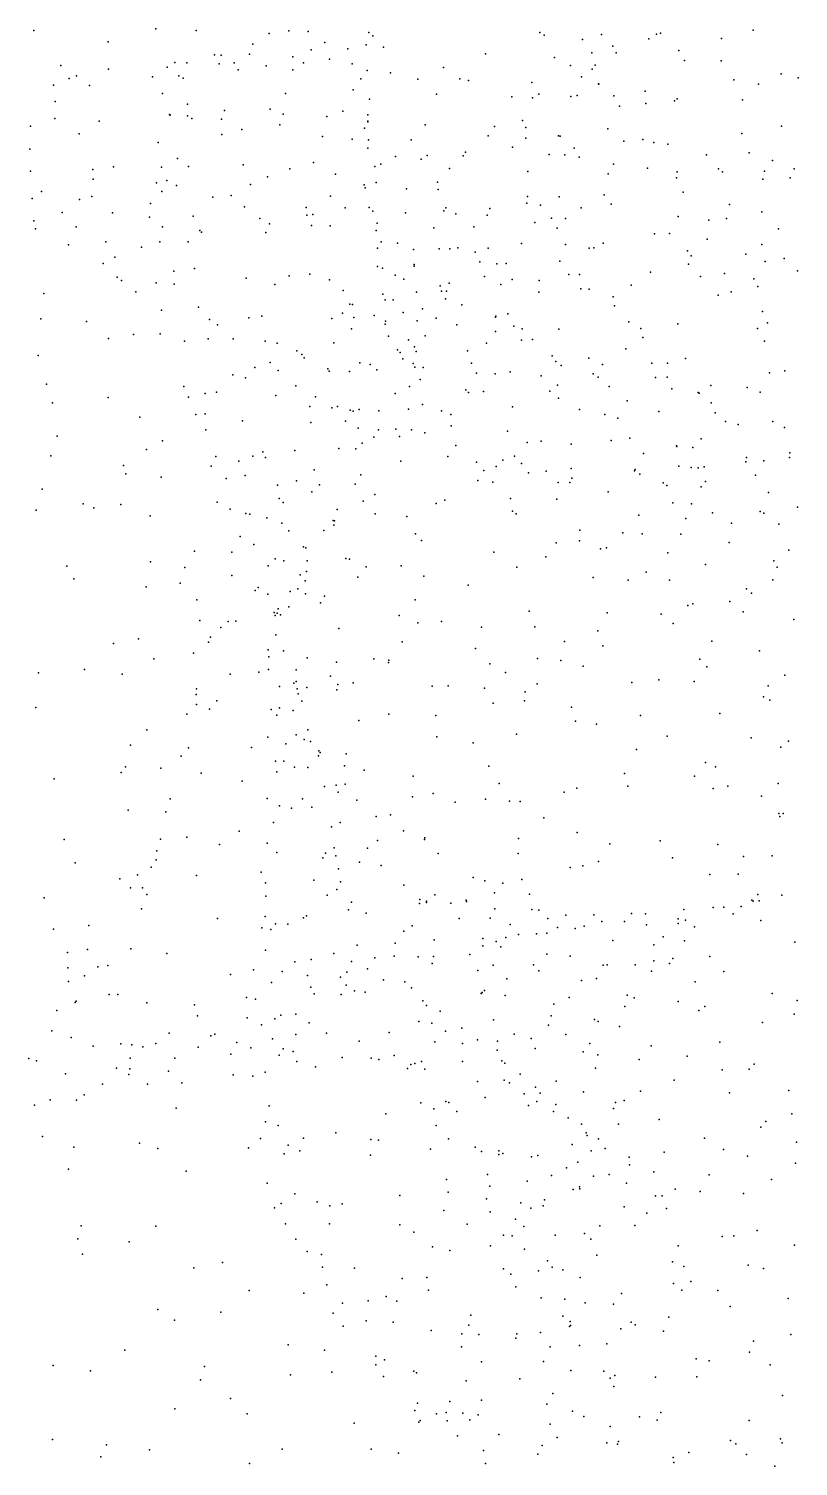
# Model space of a CAD drawing. Header units: metres. Extents: x -24.3 to 24.3, y -27.7 to 27.7.
# Drawn here: x -4.721 to -3.338, y -5.155 to -2.574 of the extents above; entities that cross this region are included whole.
import ezdxf

# ---------------------------------------------------------------- set-up
doc = ezdxf.new("R2010")
doc.units = ezdxf.units.M

msp = doc.modelspace()

# ---------------------------------------------------------------- linework, layer by layer
for p in [(-4.7121, -2.5776, 25.8166), (-4.4931, -2.5742, -25.7007), (-4.4206, -2.5775, -2.296), (-4.254, -2.5782, -2.651), (-4.2191, -2.5794, 26.7284), (-4.1102, -2.5808, 23.9236), (-3.803, -2.5809, -1.4596), (-3.4195, -2.577, -5.3569), (-4.5784, -2.5976, -3.9073), (-4.3185, -2.602, -4.1006), (-4.2892, -2.5825, 26.428), (-4.1889, -2.5989, -2.8217), (-4.1146, -2.6028, -3.5713), (-4.1029, -2.5872, -3.0884), (-3.7951, -2.5855, -9.9155), (-3.7263, -2.5938, -5.4251), (-3.6923, -2.5847, -1.4887), (-3.6714, -2.6055, -6.0243), (-3.607, -2.5926, 0.8692), (-3.5935, -2.5842, -5.1007), (-3.5863, -2.5824, 27.1902), (-3.4765, -2.5917, 23.9228), (-4.3873, -2.6208, -19.0788), (-4.3755, -2.6215, -2.4606), (-4.3244, -2.62, -2.5668), (-4.2464, -2.6249, -2.7401), (-4.2136, -2.612, -4.2253), (-4.1805, -2.6291, -1.5658), (-4.1477, -2.6101, -2.9267), (-4.0839, -2.6072, -4.5575), (-3.9002, -2.6195, -9.934), (-3.7766, -2.6259, -5.0798), (-3.7095, -2.6176, 23.927), (-3.6658, -2.6172, -4.8704), (-3.553, -2.6132, -9.8391), (-3.543, -2.631, -6.2548), (-3.4771, -2.6316, -5.2401), (-4.6636, -2.6401, 24.2634), (-4.5778, -2.6468, 25.9032), (-4.4725, -2.643, -2.2279), (-4.4587, -2.6349, -1.9689), (-4.4374, -2.6353, -3.9899), (-4.3791, -2.6374, -1.7854), (-4.3522, -2.6357, 26.1955), (-4.3449, -2.6477, -10.0304), (-4.2947, -2.6409, -1.68), (-4.2467, -2.6478, 0.3494), (-4.2276, -2.6354, 23.9519), (-4.1399, -2.6371, -9.9915), (-4.1132, -2.6493, -3.1681), (-4.0711, -2.6536, -3.889), (-3.9759, -2.644, 23.9246), (-3.748, -2.64, -5.2712), (-3.7089, -2.6468, -5.7681), (-3.7032, -2.6393, -9.8532), (-3.3692, -2.6552, 1.0987), (-4.6768, -2.6753, 25.6934), (-4.6483, -2.6635, -3.8687), (-4.6355, -2.6589, -19.9511), (-4.612, -2.676, -25.2608), (-4.4989, -2.6608, -10.0369), (-4.4516, -2.659, -19.458), (-4.4438, -2.6631, 26.0091), (-4.138, -2.6836, -18.7586), (-4.1246, -2.6642, -4.4146), (-4.0219, -2.6648, -4.0153), (-3.9464, -2.6639, -4.1308), (-3.9311, -2.6669, -4.9186), (-3.8171, -2.6709, -4.3214), (-3.7282, -2.6604, -5.5677), (-3.6977, -2.6733, -5.9357), (-3.6967, -2.6735, -4.5127), (-3.454, -2.6662, -6.359), (-3.4099, -2.6739, -9.865), (-3.3385, -2.6626, -1.5351), (-4.6735, -2.7047, -10.021), (-4.4809, -2.6905, -2.0989), (-4.4358, -2.7094, -1.8253), (-4.2598, -2.6904, -10.002), (-4.1087, -2.7007, -3.0711), (-3.9887, -2.6917, -4.8119), (-3.853, -2.6966, -5.0117), (-3.8161, -2.6983, -9.8589), (-3.8048, -2.6915, 27.0689), (-3.7474, -2.6959, -5.4425), (-3.7359, -2.6938, -4.3827), (-3.67, -2.6945, 27.1236), (-3.6138, -2.6862, -9.8044), (-3.6125, -2.7087, -6.0803), (-3.561, -2.7036, -6.1819), (-3.5563, -2.7003, 23.9257), (-3.439, -2.702, -1.4736), (-4.6742, -2.7351, 25.5756), (-4.4681, -2.728, 24.1087), (-4.467, -2.7296, -2.3021), (-4.436, -2.7305, 25.9034), (-4.428, -2.7353, -24.6261), (-4.3694, -2.7208, 24.0375), (-4.2873, -2.7186, -24.1774), (-4.2643, -2.7274, -1.6003), (-4.1858, -2.7318, 26.4853), (-4.1571, -2.722, -1.5144), (-4.1117, -2.7288, -3.2762), (-3.6597, -2.7133, -4.6361), (-4.7183, -2.749, 25.3927), (-4.5947, -2.7403, 25.7508), (-4.375, -2.7365, -2.5373), (-4.3384, -2.7554, -9.9751), (-4.2699, -2.7467, 26.0308), (-4.118, -2.7529, -19.0481), (-4.112, -2.7401, -3.6785), (-4.1118, -2.7414, -3.5094), (-4.0087, -2.7467, 24.1813), (-3.8841, -2.7498, 0.5521), (-3.8337, -2.7387, 23.9355), (-3.8283, -2.7517, -5.1628), (-3.6809, -2.7541, 23.9368), (-3.3686, -2.749, -18.3677), (-4.6305, -2.763, 24.3169), (-4.4887, -2.7782, -3.9262), (-4.374, -2.7638, -1.7212), (-4.1936, -2.7678, 26.3058), (-4.1402, -2.7725, -4.276), (-4.1107, -2.7736, -3.3671), (-4.034, -2.7739, -1.4393), (-3.8955, -2.7665, -9.8476), (-3.8517, -2.7869, -1.3757), (-3.8278, -2.7708, -18.651), (-3.7693, -2.7662, -9.8033), (-3.7664, -2.7673, -4.3001), (-3.6517, -2.7761, -4.3938), (-3.6175, -2.7728, -4.5192), (-3.5983, -2.7782, -4.8623), (-3.5726, -2.7817, -1.3896), (-3.44, -2.7623, -6.3234), (-4.7194, -2.7904, -9.9938), (-4.4538, -2.807, 25.7763), (-4.1121, -2.7888, 26.6261), (-4.0621, -2.8034, -3.9443), (-4.0161, -2.8082, -23.1789), (-4.0053, -2.8017, 26.8172), (-3.9408, -2.8024, -4.8536), (-3.9362, -2.7958, -4.1167), (-3.7862, -2.8, -5.3633), (-3.7577, -2.8008, -5.6297), (-3.7412, -2.7886, -5.7905), (-3.7319, -2.8049, 27.0231), (-3.5035, -2.8005, -5.0709), (-3.4266, -2.7972, 27.1061), (-3.3848, -2.8109, -9.8484), (-4.7179, -2.83, 24.6656), (-4.606, -2.827, 25.5421), (-4.5691, -2.8223, -3.8648), (-4.4828, -2.8229, -2.2156), (-4.4341, -2.8218, -2.422), (-4.3357, -2.8186, 24.0994), (-4.2523, -2.8257, -23.7635), (-4.2097, -2.8144, -9.9202), (-4.17, -2.8354, 26.1851), (-4.0994, -2.8218, -3.1051), (-4.0884, -2.8171, -3.8022), (-3.9653, -2.825, -4.7167), (-3.8242, -2.8307, 26.945), (-3.6798, -2.835, -5.97), (-3.6706, -2.8175, 0.7403), (-3.6092, -2.8247, 27.0665), (-3.5559, -2.8311, -6.1239), (-3.4821, -2.826, -9.7969), (-3.4749, -2.831, 24.0259), (-3.3992, -2.83, -5.1878), (-3.3456, -2.8259, 23.9273), (-4.6055, -2.8441, -9.9618), (-4.4915, -2.851, -2.0581), (-4.4733, -2.8467, -2.3208), (-4.4558, -2.8557, -1.8255), (-4.3225, -2.8541, -2.7238), (-4.2919, -2.8399, -1.5866), (-4.1186, -2.8545, 26.4524), (-4.1166, -2.8597, -19.651), (-4.0968, -2.85, -9.8618), (-4.0425, -2.8615, -4.4054), (-3.987, -2.8498, -4.0289), (-3.9857, -2.8627, -4.6246), (-3.557, -2.8422, -4.642), (-3.4021, -2.8443, -21.8044), (-3.3533, -2.842, -6.3465), (-4.715, -2.8788, -0.0234), (-4.698, -2.8663, 25.1095), (-4.6298, -2.8811, 25.3163), (-4.6077, -2.8754, 24.4387), (-4.5023, -2.8879, -24.3009), (-4.4823, -2.8664, -9.9299), (-4.3904, -2.8768, -2.5603), (-4.3575, -2.8734, -4.0084), (-4.1789, -2.8746, -2.9563), (-3.8265, -2.8871, -5.4116), (-3.8253, -2.8757, -22.5599), (-3.8015, -2.8907, -9.7429), (-3.7682, -2.8763, -5.7268), (-3.6872, -2.8726, -4.2976), (-3.6744, -2.8892, -1.3441), (-3.5453, -2.8677, -4.4443), (-3.4623, -2.8897, -4.9956), (-4.6613, -2.9044, 24.9177), (-4.5706, -2.9047, 25.4405), (-4.5041, -2.9128, -3.9009), (-4.4257, -2.9108, -2.4728), (-4.3337, -2.8939, -20.6127), (-4.3057, -2.9147, -9.8828), (-4.2226, -2.8952, -4.1164), (-4.2217, -2.9092, 24.118), (-4.211, -2.9075, 25.8468), (-4.1525, -2.896, -20.2483), (-4.1097, -2.895, 26.0304), (-4.1032, -2.9019, -3.4909), (-4.0443, -2.9048, 0.4033), (-3.9754, -2.9011, -9.7903), (-3.972, -2.8956, -4.7866), (-3.9536, -2.9067, -4.9372), (-3.8972, -2.909, 26.8251), (-3.8924, -2.8968, -4.0856), (-3.7819, -2.9144, 24.0869), (-3.7569, -2.9147, -4.2025), (-3.7288, -2.8958, 23.9884), (-3.5541, -2.9115, -9.6993), (-3.4674, -2.9147, -4.8984), (-3.4039, -2.9031, -1.3696), (-4.7121, -2.9192, -21.014), (-4.7088, -2.9334, -9.9351), (-4.6359, -2.9298, 24.7331), (-4.4807, -2.9297, -1.9297), (-4.4137, -2.9362, -1.7753), (-4.4107, -2.9394, -9.8871), (-4.2953, -2.9401, -2.7882), (-4.2887, -2.9244, 25.7528), (-4.2131, -2.9274, -1.5127), (-4.1797, -2.9283, -4.2174), (-4.097, -2.9363, -3.0792), (-4.0951, -2.9232, -3.2621), (-3.9933, -2.9316, 24.0649), (-3.9213, -2.93, -5.2087), (-3.812, -2.9219, -5.5121), (-3.772, -2.9324, -5.8465), (-3.597, -2.9422, 23.9855), (-3.5696, -2.942, -1.3163), (-3.4991, -2.9182, -4.5835), (-3.3739, -2.9333, -5.0889), (-4.6499, -2.9624, -3.7969), (-4.5829, -2.9567, 24.575), (-4.5185, -2.9664, -9.8818), (-4.4855, -2.9566, -2.3151), (-4.4345, -2.9568, 24.2987), (-4.088, -2.9566, -3.6876), (-4.0584, -2.9593, 26.2999), (-3.9502, -2.9677, -5.0933), (-3.8355, -2.9601, -1.3544), (-3.757, -2.9616, -19.2873), (-3.7144, -2.9682, -22.0233), (-3.7058, -2.9676, 26.9203), (-3.6892, -2.9594, -5.9725), (-3.5023, -2.9522, 0.8908), (-3.4037, -2.9614, -6.2571), (-4.5666, -2.9846, -3.8491), (-4.0945, -2.9685, -3.3776), (-4.0296, -2.9706, -4.5569), (-3.9839, -2.9692, -4.8661), (-3.9644, -2.9692, 26.6575), (-3.9191, -2.9756, -9.7212), (-3.9104, -2.9928, -3.9912), (-3.8957, -2.9685, -19.9172), (-3.7668, -2.9916, -19.6329), (-3.5374, -2.9727, -19.0861), (-3.531, -2.982, -6.1453), (-3.4325, -2.9787, -4.7378), (-3.3982, -2.9919, -4.8605), (-3.3641, -2.9869, -4.9887), (-4.5874, -2.9958, 25.1009), (-4.4603, -3.0095, 25.4504), (-4.4236, -3.0046, 24.2745), (-4.2531, -3.0179, 0.2357), (-4.2162, -3.0148, -21.0927), (-4.0943, -3.001, -4.4091), (-4.0855, -3.0039, -3.1598), (-4.063, -3.0168, -9.74), (-4.0286, -2.9977, -3.8533), (-4.0286, -3.0008, 26.4535), (-3.9023, -3.0193, -9.6305), (-3.8804, -2.9964, -5.4633), (-3.8633, -2.9957, 24.0722), (-3.7508, -3.0157, -5.9118), (-3.7316, -3.0155, -4.1538), (-3.604, -3.0111, -4.2686), (-3.5357, -2.997, -21.5366), (-3.514, -3.0192, -4.3361), (-3.4709, -3.0135, 23.9975), (-3.3401, -3.0091, -21.222), (-4.5624, -3.0202, 24.9098), (-4.5543, -3.0262, 24.7756), (-4.4923, -3.0307, -2.2255), (-4.4601, -3.033, 24.4945), (-4.3305, -3.022, -1.6844), (-4.2791, -3.0332, -9.7955), (-4.1809, -3.0249, -4.2644), (-4.1563, -3.0442, -21.4705), (-4.0472, -3.0238, -3.7492), (-3.9818, -3.0356, -5.0254), (-3.9797, -3.0454, 26.159), (-3.9707, -3.0452, 25.8892), (-3.9655, -3.031, -5.2132), (-3.873, -3.0337, 26.7013), (-3.8523, -3.0243, -5.5879), (-3.804, -3.0265, -20.8166), (-3.729, -3.041, -9.6032), (-3.7145, -3.0418, -20.1441), (-3.639, -3.0346, 24.0499), (-3.4184, -3.023, -4.5247), (-3.4112, -3.0368, 26.9424), (-4.6943, -3.0497, -9.8716), (-4.5285, -3.0465, 25.2046), (-4.1444, -3.0687, -1.4961), (-4.1394, -3.0693, -22.9004), (-4.0847, -3.051, -3.4692), (-4.0806, -3.0607, 25.7518), (-4.0665, -3.061, -4.4921), (-4.0243, -3.047, -4.7603), (-3.9721, -3.0592, 26.2983), (-3.9431, -3.0699, 24.1631), (-3.8046, -3.047, -4.0582), (-3.6711, -3.0557, -6.0017), (-3.6688, -3.0717, 26.8616), (-3.4825, -3.0528, -9.6784), (-3.4591, -3.0469, -20.8956), (-4.6996, -3.0951, -0.0645), (-4.4826, -3.0798, 24.6907), (-4.4159, -3.0744, -2.5155), (-4.3965, -3.0965, -1.7931), (-4.3256, -3.0933, -4.0437), (-4.3026, -3.0906, -23.1894), (-4.1763, -3.0943, -2.9688), (-4.1573, -3.0847, -9.7028), (-4.137, -3.0926, -4.3975), (-4.1004, -3.089, 25.6283), (-4.0485, -3.0838, -3.6363), (-4.0137, -3.0772, -5.3052), (-3.9892, -3.094, -1.3903), (-3.8828, -3.0924, -5.6549), (-3.8818, -3.0903, -9.5416), (-3.8601, -3.0864, -1.343), (-3.4025, -3.0822, -6.2298), (-4.6174, -3.0996, -3.801), (-4.5331, -3.1232, -3.8627), (-4.4852, -3.1221, -2.3197), (-4.382, -3.1058, 25.3424), (-4.1414, -3.1132, 24.2731), (-4.081, -3.1048, -22.5816), (-4.0804, -3.0993, -3.2676), (-4.0234, -3.0987, -9.5783), (-3.952, -3.1057, 25.7151), (-3.8828, -3.1179, 26.5536), (-3.8494, -3.1081, -5.7581), (-3.8344, -3.1128, -3.9672), (-3.7689, -3.1135, -9.5095), (-3.6427, -3.1005, -9.5779), (-3.6214, -3.1127, -4.1834), (-3.5551, -3.1043, 26.8758), (-3.4118, -3.1122, 24.0598), (-3.3939, -3.1023, -4.3758), (-4.5776, -3.1304, -21.7151), (-4.4411, -3.1353, -1.9697), (-4.3988, -3.1309, 25.1417), (-4.3538, -3.1308, -2.6294), (-4.2963, -3.1353, -1.6756), (-4.2751, -3.1386, -4.1184), (-4.1728, -3.1382, 25.4886), (-4.0746, -3.1261, -3.1377), (-4.0391, -3.1328, -5.4078), (-4.028, -3.1452, -4.9495), (-4.0088, -3.1254, -3.7543), (-3.8987, -3.1387, 26.1937), (-3.8359, -3.1332, 25.7676), (-3.8161, -3.1323, -5.8547), (-3.6486, -3.149, -1.2736), (-3.6175, -3.1287, -6.0624), (-3.3993, -3.1355, -19.855), (-4.7043, -3.1607, -9.8198), (-4.2872, -3.1736, 25.2893), (-4.2394, -3.1525, 24.4363), (-4.2307, -3.159, -2.8546), (-4.2265, -3.1649, -21.8612), (-4.1263, -3.1739, -4.4661), (-4.0585, -3.1506, -4.7527), (-4.054, -3.1557, -3.4148), (-4.0489, -3.1667, -4.8538), (-4.0248, -3.1536, 24.1291), (-3.9329, -3.1527, 25.5666), (-3.9258, -3.1747, -3.8125), (-3.7805, -3.1616, 25.9097), (-3.7739, -3.1715, 0.5366), (-3.715, -3.1658, -4.0498), (-3.6019, -3.1748, -9.5162), (-3.5735, -3.1746, 24.0322), (-3.5411, -3.1663, -6.1453), (-4.3546, -3.1955, 0.118), (-4.3151, -3.1824, 24.8359), (-4.2731, -3.1881, 24.2017), (-4.1839, -3.1851, -22.1553), (-4.1812, -3.1892, -4.3483), (-4.1447, -3.1896, -9.5057), (-4.1078, -3.1774, 24.3774), (-4.096, -3.1866, -1.4898), (-4.0305, -3.1753, -5.0536), (-4.0276, -3.1819, -3.531), (-4.0126, -3.1822, -3.634), (-3.9168, -3.1924, -9.4351), (-3.883, -3.194, -1.34), (-3.8562, -3.1904, 26.3752), (-3.8007, -3.1977, 26.0504), (-3.7647, -3.179, 25.6558), (-3.7069, -3.1941, 25.7984), (-3.6982, -3.2001, 26.6403), (-3.6904, -3.1771, 24.2), (-3.5951, -3.2002, -4.1096), (-3.5738, -3.1998, 24.1877), (-3.3901, -3.192, -1.1742), (-3.3628, -3.1885, 26.7899), (-4.6891, -3.2122, -22.0591), (-4.4426, -3.2167, -3.9333), (-4.3319, -3.2013, -9.6237), (-4.2413, -3.2153, 24.6774), (-4.037, -3.2169, -9.4216), (-4.0177, -3.2043, -1.4275), (-3.936, -3.2226, 24.3375), (-3.9041, -3.2254, -5.8185), (-3.7846, -3.2252, 24.2825), (-3.7713, -3.2145, -5.9109), (-3.678, -3.2169, -9.4379), (-3.5657, -3.2206, -1.2162), (-3.4956, -3.2148, 25.685), (-3.4305, -3.2183, -4.219), (-4.6783, -3.2457, -3.6917), (-4.5782, -3.2366, -9.7655), (-4.4339, -3.2358, -2.3333), (-4.4039, -3.229, -22.7442), (-4.3838, -3.2267, -2.5442), (-4.2773, -3.2325, -2.7526), (-4.2062, -3.2354, 24.9981), (-4.1662, -3.2523, -1.5703), (-4.0625, -3.2291, -5.5579), (-4.0135, -3.249, -3.3814), (-3.9312, -3.2272, 25.3883), (-3.7694, -3.2377, -3.9107), (-3.6459, -3.2425, 25.9621), (-3.5182, -3.2275, 26.7266), (-3.5163, -3.2286, 25.5195), (-3.4949, -3.2461, -4.1278), (-3.4071, -3.2268, 25.7827), (-4.5218, -3.2719, -0.012), (-4.4208, -3.267, -2.1663), (-4.4039, -3.2659, -2.02), (-4.2162, -3.2526, -9.4665), (-4.1764, -3.2549, 24.8676), (-4.1439, -3.2593, -5.3554), (-4.1384, -3.261, -9.3829), (-4.1274, -3.2579, 24.6425), (-4.0924, -3.2602, -4.7234), (-4.0389, -3.2576, 25.2261), (-3.9794, -3.2604, -9.3255), (-3.9626, -3.267, -3.6066), (-3.8519, -3.2533, -3.8078), (-3.7313, -3.2582, 26.1374), (-3.6858, -3.267, 25.3902), (-3.6629, -3.2734, -1.2438), (-3.5892, -3.2613, -9.4272), (-3.4876, -3.2638, -9.4994), (-4.403, -3.2943, -4.0034), (-4.3369, -3.2783, -9.5302), (-4.2145, -3.2814, -4.319), (-4.152, -3.2787, -4.4617), (-4.1294, -3.2912, -5.1691), (-4.0926, -3.2943, -4.829), (-4.0618, -3.2931, -3.0902), (-4.0336, -3.2945, -5.7124), (-4.0097, -3.2999, 24.6435), (-3.9622, -3.2871, -3.4785), (-3.8608, -3.297, 25.2069), (-3.469, -3.2793, 25.3714), (-3.4462, -3.285, 25.9555), (-3.384, -3.2796, -6.1976), (-3.3634, -3.2903, 26.6056), (-4.6704, -3.3055, -9.8057), (-4.5093, -3.3296, 24.1821), (-4.4811, -3.3141, -9.6009), (-4.1642, -3.3279, -9.2928), (-4.1336, -3.3287, -5.0614), (-4.1218, -3.3181, -4.6067), (-4.1011, -3.3073, -4.9657), (-4.0551, -3.3062, -1.4906), (-3.9538, -3.3226, -9.2007), (-3.8255, -3.3171, -1.3009), (-3.8007, -3.3147, 24.4553), (-3.7464, -3.3202, -9.2899), (-3.6748, -3.3137, 26.2971), (-3.6411, -3.3093, 25.2826), (-3.557, -3.3229, 26.5719), (-3.5566, -3.3246, -3.9779), (-3.5279, -3.3264, 0.7602), (-3.5129, -3.3107, -6.1833), (-4.6814, -3.3414, -3.5503), (-4.3848, -3.3423, -2.3162), (-4.3437, -3.3508, -2.536), (-4.3188, -3.3419, -4.1205), (-4.3004, -3.3339, -9.4441), (-4.2958, -3.3444, -1.7404), (-4.243, -3.3313, -2.7918), (-4.0525, -3.3508, -9.1691), (-3.9681, -3.3424, 0.3227), (-3.9166, -3.3523, 24.7737), (-3.8691, -3.349, 24.9735), (-3.8482, -3.3415, 24.5644), (-3.8358, -3.3551, -5.9019), (-3.6167, -3.3372, 24.3924), (-3.4328, -3.3518, -9.4704), (-3.4316, -3.344, 25.2183), (-3.4006, -3.3502, 24.3088), (-3.3545, -3.3443, -4.1064), (-3.3534, -3.3358, -9.5641), (-4.5511, -3.3584, -3.7634), (-4.5469, -3.3734, -9.6996), (-4.4834, -3.3795, -3.9277), (-4.3937, -3.3599, -2.2121), (-4.3324, -3.3762, -1.8685), (-4.2086, -3.3665, -1.6413), (-4.1244, -3.3754, -4.8875), (-3.9034, -3.3677, -1.3662), (-3.8816, -3.3601, -3.5249), (-3.8233, -3.3716, -3.7004), (-3.7912, -3.3687, 24.0635), (-3.7464, -3.3636, 25.015), (-3.7451, -3.3811, -1.2306), (-3.6328, -3.3678, -6.0597), (-3.6313, -3.3659, -3.8779), (-3.623, -3.3742, -9.2897), (-3.553, -3.3596, 25.1719), (-3.5309, -3.3618, 26.2093), (-3.5186, -3.3626, -9.3614), (-3.5074, -3.3607, 26.454), (-3.4156, -3.3756, 26.3182), (-4.6971, -3.4009, -3.437), (-4.3664, -3.3819, -2.0551), (-4.2742, -3.3939, -4.2393), (-4.2399, -3.3859, -5.4189), (-4.2125, -3.4056, -5.2685), (-4.1989, -3.393, -9.2232), (-4.1345, -3.3917, -4.7633), (-3.914, -3.3853, -3.1645), (-3.8876, -3.3883, -3.3222), (-3.7699, -3.3888, 24.8622), (-3.7489, -3.3887, 24.6191), (-3.6803, -3.4059, 24.7665), (-3.581, -3.3894, 24.506), (-3.5744, -3.3944, 25.0251), (-3.5127, -3.397, -3.9168), (-3.5051, -3.3874, -1.1218), (-3.3918, -3.4068, 24.4361), (-4.6234, -3.4271, -3.5321), (-4.5559, -3.4287, -3.6439), (-4.3824, -3.4244, -4.0646), (-4.2712, -3.4176, -9.3101), (-4.2642, -3.4249, 24.08), (-4.1201, -3.4225, -2.8928), (-4.0994, -3.4104, -1.5602), (-3.9889, -3.4266, -9.0491), (-3.9733, -3.4206, -3.0609), (-3.8553, -3.4177, -1.2944), (-3.7726, -3.4187, -5.9666), (-3.5638, -3.4255, 24.8643), (-3.5306, -3.4272, -6.1711), (-3.3401, -3.4331, 24.929), (-4.7078, -3.4386, -9.8223), (-4.6042, -3.4342, -9.7544), (-4.5029, -3.4489, -9.6024), (-4.3591, -3.4367, -9.3799), (-4.3312, -3.4446, -2.3461), (-4.3238, -3.4459, -1.9612), (-4.2936, -3.4525, -2.5573), (-4.1742, -3.4573, -4.9955), (-4.1719, -3.4579, -4.6576), (-4.1673, -3.4373, -9.0709), (-4.0986, -3.4455, -8.9985), (-4.0419, -3.4502, -2.9797), (-3.8521, -3.4407, -3.2209), (-3.8455, -3.4452, -9.0899), (-3.6249, -3.4479, -3.7803), (-3.5404, -3.4535, -9.2421), (-3.4926, -3.4435, 24.7549), (-3.4068, -3.441, -6.1893), (-3.4006, -3.4439, 24.5711), (-4.2667, -3.4619, -5.5083), (-4.2536, -3.4756, -9.1557), (-4.1912, -3.4752, -4.5398), (-4.1729, -3.4654, -4.8308), (-4.026, -3.4813, -5.8023), (-3.7309, -3.4743, -3.6692), (-3.654, -3.4792, -6.0716), (-3.619, -3.4813, 0.6166), (-3.5497, -3.4819, -1.0898), (-3.4586, -3.4621, -9.3264), (-3.3735, -3.4639, -9.4197), (-4.3412, -3.4859, -2.1039), (-4.317, -3.5006, -4.1957), (-4.2272, -3.5045, -5.2837), (-4.2232, -3.5065, -5.5884), (-4.0152, -3.4934, -8.9607), (-3.7734, -3.4971, -3.341), (-3.7317, -3.4936, -9.0953), (-3.6941, -3.508, -3.5469), (-3.6829, -3.5064, -1.1349), (-3.4626, -3.4969, -3.8254), (-4.5023, -3.5316, -3.572), (-4.4235, -3.5124, -3.9641), (-4.3561, -3.5141, -9.2798), (-4.2784, -3.5261, -9.0714), (-4.2629, -3.5298, -5.407), (-4.2208, -3.5298, 0.105), (-4.1514, -3.5256, -8.8728), (-4.1449, -3.5267, -1.6346), (-3.8855, -3.514, -3.0576), (-3.7921, -3.5227, -5.981), (-3.5729, -3.5153, -6.1419), (-3.5049, -3.5362, -3.7147), (-3.3826, -3.5295, -0.9657), (-3.3552, -3.5106, -3.8784), (-4.6525, -3.5394, -3.3049), (-4.6402, -3.5621, -9.7612), (-4.4409, -3.5418, -3.8074), (-4.3562, -3.5559, -9.1481), (-4.2909, -3.5386, -2.3411), (-4.2335, -3.5546, -5.1258), (-4.222, -3.5491, -4.8902), (-4.1299, -3.5587, -2.759), (-4.1149, -3.5404, -5.7567), (-4.0518, -3.5386, -2.8888), (-4.0115, -3.557, -1.45), (-3.8441, -3.5413, -9.0169), (-3.7069, -3.5598, -3.1879), (-3.6119, -3.5498, -9.111), (-3.3767, -3.5413, -6.1854), (-4.5101, -3.5764, -9.5807), (-4.4494, -3.5697, -0.0537), (-4.3141, -3.5827, -2.204), (-4.3087, -3.5776, -4.2894), (-4.2515, -3.5849, -1.8347), (-4.2379, -3.58, -2.5576), (-4.2248, -3.5658, -4.5613), (-3.9319, -3.5734, -5.8914), (-3.6444, -3.5646, -3.2922), (-3.5699, -3.5643, -3.4546), (-3.4313, -3.5798, -9.2353), (-3.4228, -3.5878, -3.5853), (-3.3845, -3.5636, 23.9878), (-4.4194, -3.5999, -9.416), (-4.2916, -3.5897, -1.9898), (-4.2537, -3.612, -4.7854), (-4.2238, -3.5887, -1.7265), (-4.1967, -3.6049, -8.8172), (-4.19, -3.5931, -2.6598), (-4.0266, -3.5995, 0.209), (-3.5372, -3.6099, -1.0144), (-3.5277, -3.6067, -9.1328), (-3.4617, -3.6024, -6.2001), (-4.4138, -3.6368, -3.7411), (-4.3627, -3.6387, -8.9374), (-4.349, -3.6378, -4.0712), (-4.2805, -3.6224, -5.3762), (-4.2784, -3.628, -5.2292), (-4.2751, -3.6235, -4.4401), (-4.273, -3.616, -5.4861), (-4.2688, -3.6269, -4.9761), (-4.0559, -3.628, -8.8612), (-3.9796, -3.6386, -1.3781), (-3.822, -3.6203, -3.0234), (-3.6818, -3.6229, -6.0908), (-3.585, -3.6257, -6.1748), (-3.4378, -3.6213, -3.375), (-3.3465, -3.6352, -3.4681), (-4.3762, -3.6494, -3.9042), (-4.2775, -3.6623, -8.7942), (-4.1641, -3.6513, -1.6273), (-4.0218, -3.6408, -2.8406), (-3.9076, -3.6485, -8.9365), (-3.812, -3.6481, -1.1961), (-3.6985, -3.6551, -3.0818), (-3.5633, -3.642, -3.185), (-4.5687, -3.6782, -3.2922), (-4.5242, -3.6697, 24.0202), (-4.3982, -3.676, -9.1285), (-4.3945, -3.6668, -9.2542), (-4.2912, -3.6892, -2.0591), (-4.0503, -3.6749, -1.4629), (-3.9182, -3.6872, -2.8888), (-3.7587, -3.6748, 23.9877), (-3.6895, -3.6825, -9.016), (-3.4936, -3.6738, -0.9433), (-4.4967, -3.7056, -3.357), (-4.4253, -3.6955, -9.3711), (-4.2898, -3.7021, -2.208), (-4.2636, -3.6914, -5.1326), (-4.2208, -3.7041, -1.7083), (-4.1682, -3.7115, -2.62), (-4.101, -3.7057, -8.7427), (-4.0747, -3.7124, -2.7042), (-4.0742, -3.7083, -5.8207), (-3.8926, -3.7148, -5.9595), (-3.8071, -3.7052, -2.9656), (-3.7654, -3.7089, -1.1333), (-3.5154, -3.7063, -6.2517), (-3.408, -3.6915, -6.2148), (-4.7034, -3.7308, -9.7876), (-4.6209, -3.7245, -9.6981), (-4.5533, -3.7331, -9.6139), (-4.3591, -3.7333, -3.7941), (-4.3079, -3.7296, -4.0956), (-4.2905, -3.7249, -4.4225), (-4.2406, -3.7256, -1.8127), (-4.1788, -3.7366, -2.5002), (-3.8648, -3.7299, 0.3087), (-3.7248, -3.7187, -6.1012), (-3.5029, -3.7198, -3.1362), (-3.3627, -3.735, -3.2391), (-4.4195, -3.7596, -9.0492), (-4.2704, -3.7555, -4.56), (-4.2448, -3.7492, -4.9967), (-4.2405, -3.7462, -4.7124), (-4.2388, -3.7597, -4.829), (-4.2368, -3.7683, -5.4388), (-4.2214, -3.7569, -2.3285), (-4.1677, -3.7614, 0.0704), (-4.1659, -3.752, -1.5953), (-4.1383, -3.7488, -5.7565), (-3.9964, -3.7549, -8.794), (-3.9673, -3.7541, 23.9098), (-3.9021, -3.7582, -1.2651), (-3.8293, -3.765, -8.917), (-3.8079, -3.7508, -6.0405), (-3.6377, -3.7483, -6.211), (-3.5888, -3.7436, -0.9613), (-3.5255, -3.7464, -9.0853), (-3.3928, -3.7539, -9.1638), (-4.7084, -3.793, -3.1127), (-4.4202, -3.7698, -9.2006), (-4.4199, -3.7874, -8.9109), (-4.3833, -3.7812, -0.0738), (-4.2707, -3.7938, -4.3222), (-4.2303, -3.7814, -5.5623), (-3.887, -3.785, -2.834), (-3.8302, -3.7812, -1.1846), (-3.7462, -3.7927, -2.9434), (-3.4011, -3.7739, -3.1546), (-3.3895, -3.7796, -0.7977), (-4.4374, -3.8051, -9.294), (-4.3966, -3.7959, -3.4782), (-4.2854, -3.7966, -4.0234), (-4.2754, -3.8066, -4.1688), (-4.2461, -3.7987, -8.6597), (-4.1281, -3.8165, -8.6089), (-4.0743, -3.8051, -2.658), (-3.99, -3.8074, -1.3459), (-3.7386, -3.8176, -1.0803), (-3.6221, -3.8075, -9.0049), (-3.4795, -3.804, -0.845), (-4.5089, -3.8329, -3.2781), (-4.2405, -3.8424, -4.5115), (-4.2199, -3.833, -4.9328), (-3.9877, -3.8454, -5.9237), (-3.8447, -3.8407, -8.8541), (-3.7009, -3.8232, 0.434), (-3.5739, -3.8442, -0.8978), (-4.5384, -3.8608, -9.5535), (-4.4342, -3.8655, -8.7754), (-4.3209, -3.8649, -3.6794), (-4.2918, -3.8463, -3.8723), (-4.2594, -3.858, -2.2109), (-4.2261, -3.8503, -4.6962), (-4.2148, -3.8542, -2.3045), (-4.2002, -3.8707, -5.3947), (-3.9225, -3.8563, -8.7652), (-3.6291, -3.8683, -6.2818), (-3.4231, -3.8474, -3.0703), (-3.3701, -3.8645, -0.736), (-3.356, -3.8533, 0.8076), (-4.4476, -3.8805, -9.155), (-4.2781, -3.8891, -8.5778), (-4.2631, -3.8893, -1.8303), (-4.2007, -3.8801, -5.1237), (-4.1976, -3.8739, -5.5003), (-4.1537, -3.8976, -8.5373), (-4.1506, -3.8762, -1.5318), (-3.5051, -3.8916, -9.0705), (-4.6752, -3.9214, -3.0937), (-4.555, -3.91, -3.1901), (-4.5473, -3.8995, -0.1754), (-4.4839, -3.9022, -9.3586), (-4.4114, -3.911, -3.3784), (-4.2752, -3.9085, -1.9947), (-4.2435, -3.9004, -4.0756), (-4.22, -3.9009, -1.6734), (-4.1184, -3.9054, -2.484), (-4.0304, -3.9166, -5.8681), (-3.8942, -3.8984, -6.0633), (-3.6508, -3.9114, -8.9697), (-3.5247, -3.9162, 0.6029), (-3.4874, -3.8993, -2.9964), (-4.3378, -3.9252, -3.5274), (-4.1896, -3.9347, -4.7563), (-4.1687, -3.9325, -2.3695), (-4.1655, -3.9449, -5.7049), (-4.1524, -3.9304, -5.2405), (-3.9944, -3.9477, -1.3182), (-3.8759, -3.9297, -1.1983), (-3.7589, -3.9449, -1.0695), (-3.7362, -3.9379, -2.8316), (-3.6446, -3.9343, -0.9497), (-3.4913, -3.9385, -0.7925), (-3.465, -3.9341, -6.3332), (-3.3745, -3.9294, -6.2103), (-4.4672, -3.957, -9.2357), (-4.2925, -3.9566, -3.6138), (-4.2705, -3.9697, -2.1947), (-4.2492, -3.974, -3.7895), (-4.2295, -3.9569, -8.4983), (-4.2127, -3.9718, -4.16), (-4.1318, -3.9593, -5.5022), (-4.0318, -3.9533, -8.5842), (-3.955, -3.963, -8.6636), (-3.9003, -3.9579, 0.2171), (-3.8573, -3.961, -6.1512), (-3.8384, -3.9617, -2.7436), (-3.4043, -3.9523, -9.137), (-4.5423, -3.9776, -9.4916), (-4.4749, -3.9802, -8.8914), (-4.2817, -3.9993, -1.9009), (-4.1617, -3.9998, -1.5067), (-4.0967, -3.989, -1.4191), (-4.0714, -3.9859, -5.1536), (-3.7955, -3.9909, -8.826), (-3.3733, -3.9833, -6.0997), (-3.3718, -3.989, -0.6805), (-3.3659, -3.9834, -2.9922), (-4.4372, -4.0257, -8.5466), (-4.3432, -4.0149, -3.4507), (-4.1772, -4.0076, -4.5257), (-4.0481, -4.0142, -5.3636), (-3.7358, -4.0174, -8.9051), (-4.6576, -4.03, -9.6461), (-4.4911, -4.0504, -8.967), (-4.4847, -4.0294, -9.0797), (-4.3783, -4.0392, -8.4441), (-4.293, -4.0369, -2.0109), (-4.1723, -4.0449, -4.3778), (-4.1124, -4.0456, -2.4926), (-4.0947, -4.0316, -5.7223), (-4.0099, -4.03, -5.9379), (-4.0097, -4.0269, -5.0597), (-3.8413, -4.0284, -6.2227), (-3.677, -4.0377, 23.8501), (-3.5865, -4.0327, -6.3758), (-3.483, -4.0388, -6.3762), (-4.6378, -4.0721, -3.109), (-4.4923, -4.0663, -9.1979), (-4.2754, -4.0531, -3.5862), (-4.1927, -4.0631, -3.8689), (-4.1881, -4.0544, -3.9954), (-4.1696, -4.0591, -8.4049), (-4.1266, -4.0709, -4.5922), (-4.0877, -4.0767, -8.4785), (-3.9856, -4.0553, -5.2622), (-3.8418, -4.0553, -8.7565), (-3.7258, -4.0773, -0.9986), (-3.6976, -4.0697, -2.8076), (-3.5642, -4.0631, -2.8427), (-3.437, -4.0607, -9.1103), (-3.3855, -4.0596, 0.7186), (-4.5573, -4.1008, -9.4038), (-4.5256, -4.0934, -9.3007), (-4.5012, -4.0799, -8.7456), (-4.42, -4.0946, -3.2843), (-4.3035, -4.0885, -8.3892), (-4.2088, -4.1033, -3.7105), (-4.1644, -4.0826, -4.2762), (-3.9229, -4.0985, -1.2046), (-3.8349, -4.102, -1.1091), (-3.7485, -4.0803, -6.4683), (-3.4971, -4.0932, -0.7487), (-3.4464, -4.0926, -6.2466), (-4.5383, -4.1166, -3.1823), (-4.5166, -4.1167, 23.7484), (-4.5089, -4.1286, -9.0735), (-4.2958, -4.108, -2.1004), (-4.1679, -4.1196, -2.4096), (-4.1613, -4.1062, -4.1637), (-4.0474, -4.1121, -4.6869), (-3.9914, -4.1292, -4.7688), (-3.9018, -4.1044, -5.0119), (-3.8841, -4.1259, -5.1464), (-3.8696, -4.1086, -6.3276), (-3.8213, -4.1283, -2.7163), (-3.4113, -4.1288, -5.3904), (-4.6937, -4.1351, -9.6281), (-4.5187, -4.1546, -8.9687), (-4.2954, -4.1318, -1.8367), (-4.1852, -4.1302, -1.5452), (-4.1411, -4.1424, -1.4299), (-4.0191, -4.1449, -5.9742), (-4.0185, -4.1379, -2.5964), (-4.0063, -4.1431, -6.1771), (-4.0062, -4.1408, -5.7172), (-3.9629, -4.1442, -5.5597), (-3.9354, -4.1392, -5.4093), (-3.9346, -4.1411, -4.8637), (-3.8838, -4.1548, -5.6521), (-3.8173, -4.1558, -5.2205), (-3.5444, -4.1557, -6.3197), (-3.4915, -4.152, -5.2928), (-3.4725, -4.1515, -5.5249), (-3.4411, -4.1506, -2.8513), (-3.422, -4.1387, -5.6632), (-3.4196, -4.1409, -5.7878), (-3.409, -4.1399, -5.8879), (-3.3679, -4.1302, -5.0669), (-4.3822, -4.1722, -8.2932), (-4.2965, -4.1682, -3.4538), (-4.2781, -4.1815, -2.1988), (-4.2273, -4.1709, -2.3149), (-4.2224, -4.1674, -3.6321), (-4.1469, -4.1563, -4.0508), (-4.1151, -4.1625, -4.4019), (-3.9479, -4.1719, -6.3321), (-3.8922, -4.1712, -6.4193), (-3.8047, -4.157, -5.3563), (-3.7884, -4.1719, -6.5859), (-3.7561, -4.1662, -5.0682), (-3.7058, -4.1652, -5.2927), (-3.6915, -4.1775, -8.9305), (-3.6507, -4.1775, -5.1299), (-3.6382, -4.1632, -2.8167), (-3.6131, -4.1635, -0.8568), (-3.5543, -4.1807, -5.4526), (-3.5541, -4.1724, -6.5203), (-3.5411, -4.1751, -9.0338), (-3.4556, -4.1638, -6.0493), (-3.4057, -4.1753, -9.1285), (-4.6767, -4.1912, -3.0786), (-4.6131, -4.1843, -8.5311), (-4.3024, -4.1888, 23.7314), (-4.2863, -4.1916, -8.1871), (-4.2558, -4.1821, -1.7182), (-4.0473, -4.1947, -4.5004), (-4.0324, -4.1851, -8.512), (-3.8641, -4.2061, -5.9378), (-3.8562, -4.1829, -6.6918), (-3.8413, -4.2004, -4.9), (-3.809, -4.1994, -8.7519), (-3.7903, -4.1985, -5.7587), (-3.7709, -4.1879, -1.0264), (-3.7394, -4.1897, -2.7612), (-3.7234, -4.1858, -6.7869), (-3.6109, -4.183, -5.3426), (-3.5815, -4.2048, -5.0573), (-3.5251, -4.187, -5.1539), (-4.6517, -4.2332, -9.4922), (-4.6157, -4.2278, -8.4327), (-4.5378, -4.2261, -9.1779), (-4.2955, -4.2288, -1.8127), (-4.131, -4.2195, -8.3014), (-4.0629, -4.2162, -2.5506), (-3.9926, -4.2103, -4.5931), (-3.9052, -4.221, -6.5056), (-3.905, -4.2078, -6.8336), (-3.8813, -4.2135, -8.6652), (-3.8729, -4.2229, -6.9776), (-3.6718, -4.2117, -5.63), (-3.598, -4.2191, -4.9558), (-3.5427, -4.2122, -6.0926), (-3.3446, -4.2142, -0.6017), (-4.5973, -4.2585, -8.9867), (-4.5789, -4.2562, -0.2617), (-4.4728, -4.2348, -8.2997), (-4.2432, -4.2499, -3.4965), (-4.214, -4.2455, -1.6001), (-4.1732, -4.2349, -1.5037), (-4.141, -4.2492, -6.8364), (-4.0991, -4.2426, -3.9513), (-4.0648, -4.2394, -4.3475), (-4.0216, -4.2409, -6.5911), (-3.9966, -4.2529, -6.4671), (-3.994, -4.2402, -6.1265), (-3.9288, -4.2368, -6.0297), (-3.8869, -4.2555, -1.15), (-3.8141, -4.2553, -6.0738), (-3.7905, -4.2358, 0.2451), (-3.7483, -4.2395, -8.8333), (-3.689, -4.2557, -6.9602), (-3.682, -4.2554, -4.8283), (-3.6318, -4.255, -6.1612), (-3.5981, -4.2482, -6.3432), (-3.5699, -4.2526, -6.5792), (-3.5637, -4.244, -0.8035), (-3.4971, -4.2401, -4.9569), (-4.6507, -4.2603, -8.7029), (-4.6495, -4.2848, -8.8154), (-4.6208, -4.2748, -9.3534), (-4.3584, -4.2722, -3.342), (-4.3174, -4.264, -2.0017), (-4.2656, -4.2673, -2.2675), (-4.2202, -4.274, -6.765), (-4.1611, -4.2774, -7.0078), (-4.1495, -4.268, -6.6492), (-4.1124, -4.2624, -3.6749), (-4.0839, -4.2823, -7.1351), (-3.9141, -4.2655, -7.2238), (-3.8621, -4.2804, -4.6342), (-3.8046, -4.2656, -4.7661), (-3.7278, -4.2832, -6.1369), (-3.7009, -4.2794, -7.0629), (-3.6025, -4.2665, -8.9878), (-3.4721, -4.267, -2.8303), (-4.5766, -4.3082, 23.5074), (-4.561, -4.3082, -3.1673), (-4.285, -4.2866, -6.9221), (-4.2144, -4.2954, -6.5748), (-4.2085, -4.307, -2.3776), (-4.1596, -4.3083, -8.1226), (-4.1511, -4.2917, -3.5074), (-4.1361, -4.3019, -6.3922), (-4.1168, -4.3041, -7.2473), (-4.0457, -4.2856, -3.8702), (-4.0335, -4.2962, -4.1151), (-3.9083, -4.3063, -4.4218), (-3.9063, -4.3049, -8.6101), (-3.9021, -4.3014, -6.1689), (-3.8652, -4.31, -7.303), (-3.6462, -4.3098, -6.887), (-3.524, -4.2854, -4.7714), (-3.3855, -4.3064, -0.6345), (-4.6379, -4.3227, -9.0535), (-4.6358, -4.3204, -9.2598), (-4.5088, -4.3233, -8.2286), (-4.4234, -4.3267, -7.0043), (-4.3302, -4.3136, -7.0486), (-4.314, -4.3167, -0.1752), (-4.0132, -4.3198, -2.588), (-4.0063, -4.3283, -1.2769), (-3.7774, -4.3257, -6.2644), (-3.7499, -4.3138, -4.6967), (-3.6499, -4.3297, -6.4707), (-3.6331, -4.3146, -0.8831), (-3.5541, -4.3209, -2.8092), (-3.5066, -4.3301, -4.6745), (-3.3406, -4.319, -2.8226), (-4.6706, -4.3372, -8.9375), (-4.418, -4.3465, -6.8638), (-4.3287, -4.3503, -1.9509), (-4.2793, -4.3522, 23.5536), (-4.2681, -4.3454, -7.3187), (-4.2413, -4.3436, -3.3275), (-4.2174, -4.3591, -7.4644), (-4.0204, -4.357, -3.5016), (-3.9972, -4.3598, -6.3221), (-3.9818, -4.3383, -4.1952), (-3.8863, -4.3541, -6.3126), (-3.7826, -4.3465, -4.5476), (-3.7044, -4.3533, 23.7022), (-3.6983, -4.3568, -0.9548), (-3.517, -4.3373, -0.7682), (-3.4029, -4.3589, -9.1245), (-3.3459, -4.3439, -4.6602), (-4.6798, -4.3738, -8.258), (-4.6452, -4.3853, -3.0971), (-4.4691, -4.378, -8.0812), (-4.3939, -4.3826, -3.2117), (-4.3867, -4.3799, -7.3866), (-4.3029, -4.3631, -2.0856), (-4.2831, -4.3877, -7.5598), (-4.2415, -4.3802, -7.8015), (-4.1863, -4.3777, -7.9157), (-4.0736, -4.3767, -8.0946), (-3.9726, -4.3741, 23.6336), (-3.9431, -4.369, -3.591), (-3.8489, -4.3794, -4.3346), (-3.8183, -4.3871, -2.678), (-3.7875, -4.3635, -8.745), (-3.7564, -4.3802, -7.231), (-3.6599, -4.366, -4.5977), (-4.6055, -4.401, -8.1199), (-4.556, -4.397, -7.0769), (-4.536, -4.3988, -6.9117), (-4.5159, -4.4026, -3.1452), (-4.4929, -4.3961, -7.3421), (-4.417, -4.4028, -7.4901), (-4.3472, -4.3948, -6.6208), (-4.322, -4.4042, -7.8648), (-4.2641, -4.4059, -6.4541), (-4.2459, -4.4105, -1.6721), (-4.1274, -4.3922, -3.3559), (-3.9914, -4.3933, -8.4672), (-3.9416, -4.3965, -7.5547), (-3.9148, -4.39, -3.684), (-3.8794, -4.4086, -7.4322), (-3.8792, -4.3919, -1.143), (-3.8113, -4.4056, -7.3259), (-3.7248, -4.4111, -4.4776), (-3.7128, -4.3962, -8.8494), (-3.6026, -4.4007, -6.6827), (-3.4795, -4.3937, -9.0697), (-4.7212, -4.4233, -9.2221), (-4.7073, -4.4273, -8.1121), (-4.5388, -4.4229, -8.003), (-4.4589, -4.4227, -6.7727), (-4.358, -4.4155, -7.6393), (-4.2711, -4.4172, -2.2558), (-4.2395, -4.4284, -3.2252), (-4.206, -4.4384, -1.5806), (-4.1582, -4.4213, -1.4707), (-4.106, -4.4228, -2.4863), (-4.0924, -4.4253, -7.8764), (-4.0644, -4.418, -1.3375), (-4.0347, -4.4339, -8.0212), (-4.0275, -4.4321, -7.7925), (-4.0153, -4.4284, -0.01), (-3.9417, -4.4289, -1.2112), (-3.8714, -4.4273, -4.1444), (-3.8658, -4.4314, -3.98), (-3.6985, -4.4166, -7.0768), (-3.6246, -4.4251, -6.8268), (-3.5382, -4.4191, -4.5432), (-3.4177, -4.4333, -0.6799), (-4.655, -4.4507, -7.1163), (-4.5636, -4.4407, -7.4586), (-4.5416, -4.452, -6.8199), (-4.5396, -4.4421, -7.5639), (-4.4699, -4.4458, -7.6894), (-4.3538, -4.4524, -6.5301), (-4.3187, -4.4553, -2.0117), (-4.2966, -4.4481, -1.7892), (-4.0406, -4.4412, -8.2824), (-4.0094, -4.4424, -2.5786), (-3.9146, -4.4648, -8.5518), (-3.8668, -4.4624, -3.4662), (-3.8381, -4.4514, -3.6119), (-3.7733, -4.4638, -4.2468), (-3.7031, -4.4406, 0.2717), (-3.5617, -4.4625, -9.0057), (-3.4755, -4.4436, 23.7278), (-3.4268, -4.4423, -4.5291), (-4.6216, -4.4887, -7.8668), (-4.5884, -4.4692, -3.0601), (-4.508, -4.4691, -7.7888), (-4.4459, -4.4672, -6.6742), (-3.8576, -4.467, -6.5091), (-3.8312, -4.4866, -2.6699), (-3.8105, -4.4748, -3.7889), (-3.8024, -4.4856, -7.4145), (-3.7246, -4.483, -8.7988), (-3.622, -4.4818, -4.4228), (-3.4618, -4.485, -2.7859), (-3.3553, -4.4806, -4.458), (-4.7109, -4.5071, -7.624), (-4.6827, -4.4978, -7.4981), (-4.6352, -4.4982, -7.7409), (-4.456, -4.5124, -3.0395), (-4.2891, -4.5083, -3.1034), (-4.0164, -4.5028, -1.2996), (-3.9932, -4.5135, -8.0763), (-3.9717, -4.5008, -6.4446), (-3.9666, -4.5025, -3.3446), (-3.9012, -4.4936, -7.6678), (-3.823, -4.5075, -7.511), (-3.808, -4.5007, -8.6816), (-3.774, -4.506, -4.1102), (-3.6705, -4.513, -0.9468), (-3.6666, -4.5025, -6.7074), (-3.6515, -4.4985, -8.8775), (-4.2957, -4.537, -2.066), (-4.0798, -4.5228, -6.4579), (-3.9517, -4.5183, -2.6208), (-3.7784, -4.5182, -1.0571), (-3.7517, -4.53, -3.6743), (-3.728, -4.5413, -3.7749), (-3.6616, -4.5413, -6.958), (-3.5883, -4.5331, -0.866), (-3.3965, -4.5362, 0.5963), (-3.3502, -4.5229, -2.7649), (-4.6963, -4.5631, -6.8188), (-4.3046, -4.5668, -1.97), (-4.2729, -4.5434, -2.1896), (-4.2277, -4.5661, -1.6919), (-4.1695, -4.5566, -1.5514), (-4.1068, -4.5687, -1.4297), (-3.9893, -4.5434, -8.2417), (-3.9672, -4.5674, -6.5207), (-3.7198, -4.5568, -7.3145), (-3.7178, -4.5614, -7.1586), (-3.6977, -4.5673, -3.9931), (-3.5071, -4.5664, -9.0142), (-3.4056, -4.5469, -0.6824), (-4.64, -4.5823, 23.1107), (-4.5224, -4.5756, -3.0015), (-4.4892, -4.585, -6.6182), (-4.3263, -4.5835, -3.0031), (-4.2622, -4.5943, -1.7883), (-4.2548, -4.5788, 23.3574), (-4.2342, -4.5889, -2.3212), (-4.0925, -4.5697, -2.4838), (-3.9995, -4.5863, 23.4531), (-3.9191, -4.5824, -3.2631), (-3.9075, -4.5905, -8.4905), (-3.8767, -4.589, -7.7491), (-3.8691, -4.5936, -1.1777), (-3.7448, -4.5776, -3.4733), (-3.7108, -4.5889, -1.0043), (-3.6857, -4.5852, -2.7353), (-3.5795, -4.5913, -4.2222), (-3.4731, -4.5868, -2.7576), (-3.3417, -4.5736, -4.299), (-4.1072, -4.5966, -3.1214), (-3.8764, -4.5959, -6.6305), (-3.8177, -4.5999, -7.6274), (-3.8067, -4.5976, -8.6382), (-3.7551, -4.6195, -7.5072), (-3.7344, -4.6096, -6.7577), (-3.6422, -4.6005, -4.1208), (-3.6418, -4.6144, -3.9245), (-3.4297, -4.5987, -9.0907), (-3.3436, -4.6111, -9.1579), (-4.6495, -4.6223, -6.695), (-4.4386, -4.6258, -2.97), (-3.9704, -4.6403, -2.5953), (-3.8968, -4.6319, -7.8421), (-3.8254, -4.6435, -6.7179), (-3.7817, -4.6335, -1.0996), (-3.7067, -4.6346, -7.084), (-3.6785, -4.6316, -3.5367), (-3.598, -4.6268, -0.8979), (-3.4985, -4.6323, -0.7924), (-3.3863, -4.6405, -2.7343), (-4.2927, -4.647, -1.8901), (-4.2428, -4.6665, -2.2189), (-4.0544, -4.6692, -0.1081), (-3.9674, -4.6631, -1.3129), (-3.8928, -4.6528, -8.4076), (-3.7429, -4.6584, -6.8821), (-3.7313, -4.6536, -3.3909), (-3.7311, -4.6575, -7.3045), (-3.6473, -4.6471, -3.6643), (-3.5951, -4.6699, -2.7448), (-3.5829, -4.6698, -3.9912), (-3.5594, -4.6582, -4.0952), (-3.5149, -4.6619, -8.9514), (-3.4369, -4.6658, 23.6344), (-4.2799, -4.6913, -6.6132), (-4.2675, -4.6838, -2.0298), (-4.2031, -4.6805, -1.7023), (-4.1802, -4.6876, -6.6031), (-4.1583, -4.6843, -2.965), (-3.9751, -4.6962, -6.6494), (-3.8985, -4.6756, -8.0704), (-3.8369, -4.6826, -7.7624), (-3.8191, -4.6922, -2.6733), (-3.7966, -4.688, -8.5862), (-3.7945, -4.6773, -3.2775), (-3.6515, -4.6894, -0.9817), (-3.5754, -4.6928, -8.8619), (-4.6267, -4.7237, 22.8824), (-4.2601, -4.7203, -2.9074), (-4.1808, -4.7203, -2.3312), (-4.0547, -4.7218, -2.9794), (-3.9333, -4.7208, -3.0593), (-3.8923, -4.6989, -8.3033), (-3.8465, -4.712, -1.2022), (-3.6949, -4.7237, -2.7108), (-3.632, -4.7233, -3.4284), (-3.6107, -4.7012, -3.5741), (-4.6327, -4.7473, -2.9227), (-4.4926, -4.7243, -2.9241), (-4.2413, -4.7477, -2.1062), (-4.0293, -4.735, -2.4966), (-3.8681, -4.7406, -8.1607), (-3.8528, -4.7419, -7.9961), (-3.8315, -4.7252, -3.1664), (-3.7755, -4.7407, -7.0625), (-3.7224, -4.7373, -7.4779), (-3.7114, -4.7479, -8.6517), (-3.475, -4.7432, -0.8127), (-3.4543, -4.7417, -8.9809), (-3.4126, -4.732, -4.1272), (-4.6248, -4.7748, -6.7527), (-4.5406, -4.7524, -6.7033), (-4.2209, -4.7698, -2.2146), (-4.1949, -4.7753, 23.2035), (-3.996, -4.7614, -1.3929), (-3.9643, -4.7678, -2.9732), (-3.8912, -4.7598, -2.6093), (-3.8302, -4.7656, -8.368), (-3.5542, -4.7599, -3.828), (-3.3454, -4.7585, -0.6799), (-4.4243, -4.7995, -0.3076), (-4.3731, -4.7898, -2.8808), (-4.1935, -4.7982, -1.7532), (-4.1358, -4.8001, -1.6264), (-3.868, -4.801, -1.2623), (-3.7889, -4.7866, -7.1844), (-3.7809, -4.7982, -2.6406), (-3.7007, -4.7762, -3.2801), (-3.5647, -4.7886, -3.554), (-3.5441, -4.7968, -8.8423), (-3.4287, -4.7947, -2.6781), (-3.401, -4.8006, -0.7559), (-4.0502, -4.8184, -1.4837), (-4.0057, -4.8163, -6.7422), (-3.8551, -4.8105, -3.0311), (-3.8052, -4.8048, -7.878), (-3.7615, -4.8026, -1.1477), (-3.7301, -4.8164, -8.5422), (-3.5316, -4.8237, -3.7536), (-4.3252, -4.84, -6.687), (-4.2266, -4.8446, -1.9695), (-4.1854, -4.8295, -2.8359), (-4.0787, -4.8509, -2.3557), (-4.0026, -4.8396, -2.4427), (-3.8461, -4.8333, -6.9429), (-3.656, -4.8453, -8.6263), (-3.5626, -4.8276, -0.9427), (-3.5475, -4.8396, -2.6663), (-3.483, -4.84, -3.8476), (-4.489, -4.8742, -2.8455), (-4.1575, -4.8625, -2.2004), (-4.1116, -4.8582, -6.7218), (-4.06, -4.8591, -2.8583), (-3.8002, -4.8531, -7.2999), (-3.758, -4.8556, -7.775), (-3.7214, -4.8618, -7.6125), (-3.6706, -4.8646, -1.0749), (-3.4609, -4.8688, -8.9021), (-3.3567, -4.8544, 0.5813), (-4.4594, -4.8932, -6.7669), (-4.3758, -4.8788, -2.8291), (-4.1739, -4.8806, -2.0623), (-4.1562, -4.9042, -1.82), (-4.1147, -4.8945, -1.6886), (-4.0662, -4.8965, -1.5677), (-3.9306, -4.9023, 23.2366), (-3.9271, -4.8841, -6.8714), (-3.7618, -4.886, -8.3237), (-3.7483, -4.8954, -3.1239), (-3.7476, -4.9026, -7.9348), (-3.6385, -4.897, -3.2821), (-3.6315, -4.9015, -2.6436), (-3.5708, -4.8875, -8.7124), (-3.998, -4.9118, -1.4805), (-3.9428, -4.9175, -2.9004), (-3.9127, -4.9188, -1.3712), (-3.8458, -4.9253, -2.9743), (-3.8443, -4.918, -7.2391), (-3.8019, -4.9156, -7.4329), (-3.7493, -4.9045, -8.1704), (-3.6576, -4.9088, 0.1916), (-3.5804, -4.9132, -0.9971), (-3.3516, -4.9188, -0.7524), (-4.5488, -4.9473, -6.8149), (-4.2549, -4.9374, -6.7404), (-4.1897, -4.9472, -2.751), (-3.9434, -4.9411, -2.4249), (-3.7843, -4.9412, -7.5389), (-3.7317, -4.9387, -1.1717), (-3.6823, -4.9359, -3.19), (-3.4261, -4.9509, -2.6042), (-3.419, -4.9309, -0.829), (-4.6773, -4.9743, -6.8219), (-4.4052, -4.9761, -6.8021), (-4.0977, -4.9731, -1.9167), (-4.0974, -4.958, -2.1012), (-4.0817, -4.9643, -2.805), (-3.9076, -4.9682, -7.0841), (-3.7964, -4.9675, -2.5208), (-3.5221, -4.9625, -3.4037), (-3.4984, -4.9661, -0.9297), (-3.389, -4.9735, -3.7163), (-4.6104, -4.9841, -2.799), (-4.4124, -5.0005, 22.5601), (-4.2511, -4.9912, 22.7736), (-4.1764, -4.9863, -6.8259), (-4.0835, -4.9941, -6.8915), (-4.0291, -4.9849, -2.295), (-4.0246, -4.9875, -1.6834), (-3.935, -5.0022, -1.53), (-3.8386, -4.9985, -1.3752), (-3.7472, -4.9836, -3.061), (-3.6876, -4.9847, -8.174), (-3.6762, -4.9974, -8.0603), (-3.6678, -4.9924, -8.3961), (-3.595, -4.9958, -3.2732), (-3.5205, -4.9951, -8.667), (-3.7796, -5.0247, -7.6233), (-3.6698, -5.0123, -1.135), (-3.3671, -5.0285, -8.951), (-4.4587, -5.0523, -2.7465), (-4.3584, -5.0336, -2.7401), (-4.0276, -5.0555, -2.8172), (-4.0227, -5.0425, -1.8917), (-3.9712, -5.0591, -7.2409), (-3.9646, -5.039, -0.1105), (-3.9077, -5.0369, -2.3809), (-3.7905, -5.0441, -2.9934), (-3.744, -5.0568, -2.4896), (-3.5855, -5.059, -8.4892), (-4.3288, -5.0613, -6.8237), (-4.1366, -5.0779, -2.7558), (-4.0202, -5.0761, 22.8601), (-4.0181, -5.0733, -7.1327), (-3.9885, -5.0613, -1.771), (-3.9692, -5.074, -2.0996), (-3.941, -5.0603, -1.6456), (-3.9288, -5.0724, -2.8736), (-3.9137, -5.0629, -7.4351), (-3.7843, -5.0799, -1.4234), (-3.7237, -5.066, -7.7668), (-3.6764, -5.0839, -3.0911), (-3.6237, -5.0669, -8.1399), (-3.592, -5.0729, -2.5567), (-3.4265, -5.0731, 23.3454), (-4.6787, -5.1075, -6.8509), (-3.9509, -5.101, -1.9685), (-3.8768, -5.0984, -7.5328), (-3.7719, -5.1038, -2.4056), (-3.4604, -5.1091, -8.6296), (-3.3703, -5.1061, -3.4776), (-4.5817, -5.1172, -0.4351), (-4.504, -5.1258, 22.0313), (-4.2661, -5.1248, -2.7226), (-4.1061, -5.1247, -7.0345), (-4.0569, -5.132, -7.2425), (-3.9038, -5.1273, -2.1678), (-3.8066, -5.1337, -1.5449), (-3.7984, -5.1184, 22.9921), (-3.6823, -5.1133, -1.2569), (-3.6636, -5.1158, -2.4597), (-3.6614, -5.1112, -7.9262), (-3.5353, -5.1308, -1.0374), (-3.4505, -5.1153, -2.5289), (-3.4317, -5.1346, -3.3658), (-3.3672, -5.1137, -0.849), (-4.5914, -5.1383, -2.776), (-4.3246, -5.1505, -6.9258), (-3.9002, -5.1503, -1.7607), (-3.5634, -5.1395, -2.4813), (-3.5618, -5.1489, -8.2362), (-3.3809, -5.1555, -8.7889)]:
    msp.add_point(p)

doc.saveas('drawing.dxf')
